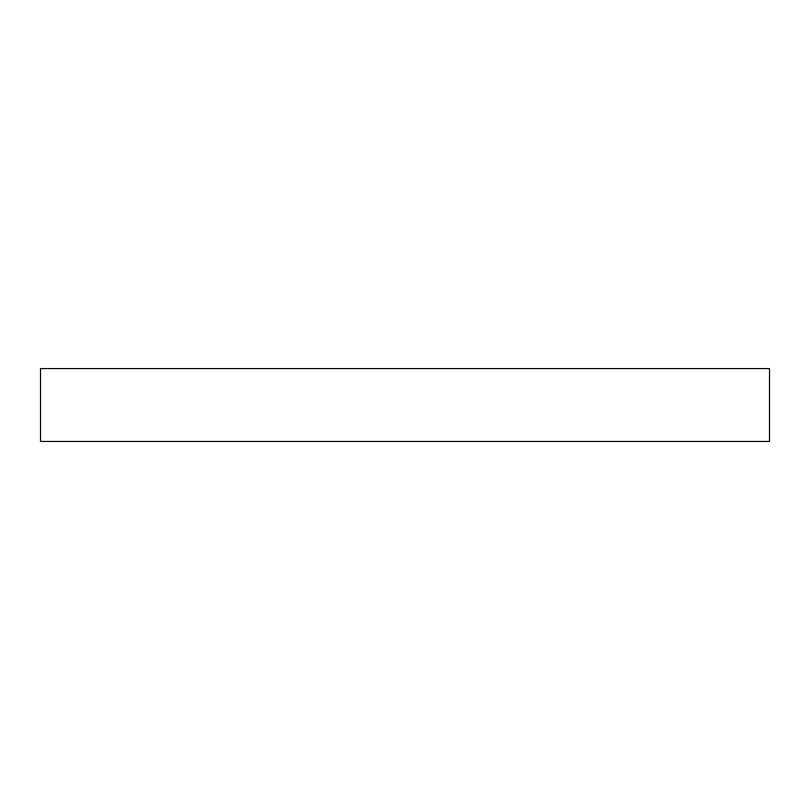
<?xml version="1.0" encoding="UTF-8"?>
<svg xmlns="http://www.w3.org/2000/svg" width="810" height="810" viewBox="0 0 810 810"><rect width="100%" height="100%" fill="white"/><g stroke="black" fill="none" stroke-linecap="round" stroke-linejoin="round"><path stroke-width="1.21" d="M769.5 368.55L40.5 368.55L40.5 441.45L769.5 441.45L769.5 368.55"/></g></svg>
